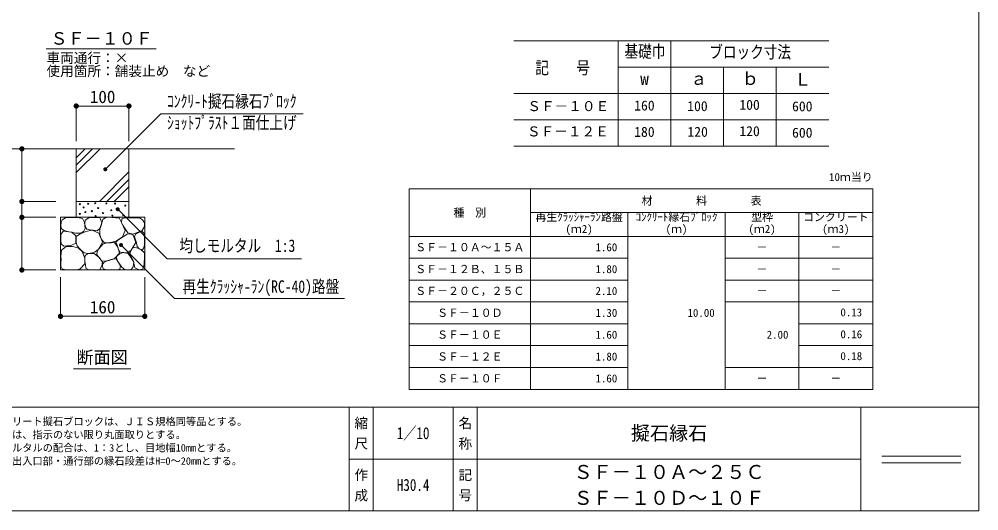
# Model space of a CAD drawing. Units: millimetres at full size, sheet at 1:10. Extents: x 179 to 2917, y 2156 to 4022.
# Drawn here: x 1095 to 2917, y 2156 to 3089 of the extents above; entities that cross this region are included whole.
import ezdxf
from ezdxf.enums import TextEntityAlignment as Align

# ---------------------------------------------------------------- set-up
doc = ezdxf.new("R2010")
doc.units = ezdxf.units.MM
doc.header["$LTSCALE"] = 10
doc.linetypes.add('USER1', pattern=[50, 37.5, -12.5])
for name, color, linetype, lineweight in [('0_2', 7, 'Continuous', 13), ('_0-0_', 7, 'Continuous', 13), ('ハッチ', 4, 'Continuous', 13), ('寸法', 1, 'Continuous', 13), ('本体', 7, 'Continuous', 13)]:
    doc.layers.add(name, color=color, linetype=linetype, lineweight=lineweight)
doc.styles.add('@ＭＳ ゴシック', font='')
doc.styles.add('ＭＳ ゴシック', font='')
doc.styles.get('@ＭＳ ゴシック').set_extended_font_data('@MS Gothic')
doc.styles.get('ＭＳ ゴシック').set_extended_font_data('MS Gothic')

# ---------------------------------------------------------------- blocks, each defined once
blk = doc.blocks.new('filled_dot')
at = {"color": 0, "linetype": 'Continuous', "lineweight": -2, "const_width": 1.25}
blk.add_lwpolyline([(-0.625, 0, 1), (0.625, 0, 1)], format="xyb", close=True, dxfattribs=at)

msp = doc.modelspace()

# ---------------------------------------------------------------- linework, layer by layer
at = {"layer": '0_2'}
for p, q in [((1835.82, 2766.86), (1835.82, 2386.36)), ((1835.82, 2766.86), (2715.82, 2766.86)), ((2065.82, 2766.86), (2065.82, 2386.36)), ((2715.82, 2766.86), (2715.82, 2386.36)), ((2065.82, 2721.86), (2715.82, 2721.86)), ((2250.82, 2721.86), (2250.82, 2386.36)), ((2435.82, 2721.86), (2435.82, 2386.36)), ((2575.82, 2721.86), (2575.82, 2386.36)), ((1835.82, 2676.86), (2715.82, 2676.86)), ((1835.82, 2635.36), (2250.82, 2635.36)), ((2435.82, 2635.36), (2715.82, 2635.36)), ((1835.82, 2593.86), (2250.82, 2593.86)), ((2435.82, 2593.86), (2715.82, 2593.86)), ((1835.82, 2552.36), (2250.82, 2552.36)), ((2435.82, 2552.36), (2715.82, 2552.36)), ((1835.82, 2510.86), (2250.82, 2510.86)), ((2575.82, 2510.86), (2715.82, 2510.86)), ((1835.82, 2469.36), (2250.82, 2469.36)), ((2575.82, 2469.36), (2715.82, 2469.36)), ((1835.82, 2427.86), (2250.82, 2427.86)), ((2435.82, 2427.86), (2715.82, 2427.86)), ((1835.82, 2386.36), (2715.82, 2386.36)), ((2693.43, 2254.06), (1721.48, 2254.06))]:
    msp.add_line(p, q, dxfattribs=at)
at = {"layer": '_0-0_', "color": 6}
msp.add_line((179.15, 2352.35), (2917.27, 2352.35), dxfattribs=at)
at = {"layer": '_0-0_'}
for p, q in [((1721.48, 2352.35), (1721.48, 2155.77)), ((1767.45, 2352.35), (1767.45, 2155.77)), ((1918.92, 2352.35), (1918.92, 2155.88)), ((1964.89, 2352.35), (1964.89, 2155.77)), ((2693.43, 2352.35), (2693.43, 2155.77)), ((2732.84, 2259.69), (2882.84, 2259.69)), ((2732.84, 2247.04), (2882.84, 2247.04))]:
    msp.add_line(p, q, dxfattribs=at)
at = {"layer": '_0-0_', "color": 6}
msp.add_lwpolyline([(2917.27, 3967.58), (179.15, 3967.58), (179.15, 2155.77), (2917.27, 2155.77)], close=True, dxfattribs=at)
at = {"layer": 'ハッチ'}
for p, q in [((1203.62, 2826.14), (1220.47, 2842.99)), ((1203.62, 2811.99), (1234.62, 2842.99)), ((1247.42, 2742.99), (1303.62, 2799.19)), ((1261.56, 2742.99), (1303.62, 2785.05))]:
    msp.add_line(p, q, dxfattribs=at)
at = {"layer": 'ハッチ', "linetype": 'USER1'}
for p, q in [((1203.62, 2797.85), (1248.76, 2842.99)), ((1275.7, 2742.99), (1303.62, 2770.91))]:
    msp.add_line(p, q, dxfattribs=at)
at = {"layer": 'ハッチ'}
for points in [[(1215.62, 2684.65), (1211.05, 2682.92), (1203.01, 2682.7), (1193.87, 2685.09), (1186.04, 2686.18), (1180.83, 2687.91), (1175.82, 2691.17), (1174.52, 2697.04), (1174.74, 2703.56), (1176.91, 2708.34), (1183.44, 2712.03), (1191.48, 2712.69), (1198.44, 2712.9), (1209.1, 2712.03), (1215.4, 2710.73), (1219.1, 2702.91), (1220.4, 2692.04), (1218.23, 2686.61)], [(1235.64, 2688.68), (1228.55, 2688.94), (1223.49, 2690.71), (1220.45, 2695.76), (1219.95, 2701.08), (1220.45, 2707.4), (1227.29, 2711.7), (1233.62, 2712.46), (1248.55, 2712.46), (1252.09, 2702.59), (1248.55, 2691.72), (1242.98, 2687.16)], [(1251.59, 2670.73), (1248.3, 2679.83), (1248.55, 2690.2), (1250.83, 2697.28), (1252.6, 2704.36), (1253.86, 2708.92), (1258.67, 2712.2), (1263.99, 2713.22), (1271.33, 2712.46), (1278.42, 2711.95), (1284.74, 2711.95), (1289.81, 2702.09), (1296.38, 2688.24), (1291.07, 2676.04), (1279.43, 2667.69), (1265.51, 2664.66), (1256.9, 2664.4)], [(1292.12, 2698.32), (1289.66, 2703.25), (1290.33, 2709.97), (1295.93, 2711.98), (1303.56, 2711.76), (1313.64, 2711.98), (1323.73, 2712.21), (1329.33, 2708.4), (1332.92, 2702.35), (1332.92, 2695.41), (1328.88, 2688.24), (1311.62, 2680.85), (1301.54, 2683.32), (1295.04, 2692.95)], [(1185.14, 2658.66), (1179.82, 2658.03), (1175.76, 2662.1), (1174.19, 2666.47), (1174.51, 2673.35), (1174.19, 2680.22), (1178.57, 2686.47), (1195.15, 2684.91), (1202.65, 2678.03), (1202.97, 2663.66), (1192.02, 2658.66)], [(1233.54, 2645.29), (1225.5, 2644.4), (1218.36, 2645.29), (1214.49, 2648.86), (1209.42, 2653.92), (1205.55, 2658.68), (1203.47, 2665.22), (1203.47, 2671.77), (1203.17, 2676.83), (1210.32, 2681.29), (1221.63, 2686.05), (1233.54, 2688.43), (1246.52, 2682.87), (1253.36, 2665.92), (1245.75, 2652.43), (1239.2, 2647.37)], [(1293.94, 2646.08), (1289.9, 2646.08), (1286.09, 2647.42), (1282.96, 2653.92), (1281.39, 2660.19), (1278.47, 2665.79), (1281.84, 2668.92), (1287.44, 2672.95), (1293.04, 2676.76), (1300.21, 2681.24), (1306.27, 2681.46), (1311.87, 2679), (1316.8, 2665.11), (1307.61, 2650.56), (1301.11, 2645.63)], [(1316.1, 2670.21), (1314.06, 2676.6), (1315.81, 2681.25), (1323.94, 2685.02), (1328.3, 2686.76), (1332.37, 2682.12), (1333.24, 2673.7), (1332.95, 2663.53), (1332.66, 2656.56), (1329.47, 2651.34), (1323.07, 2653.37), (1319, 2657.72), (1317.26, 2667.31)], [(1247.79, 2635.82), (1245.26, 2638.86), (1242.73, 2642.65), (1242.98, 2647.96), (1246.02, 2652.52), (1251.08, 2658.33), (1254.62, 2662.89), (1259.69, 2663.9), (1270.06, 2664.4), (1276.39, 2665.16), (1282.21, 2656.31), (1285.5, 2644.68), (1276.39, 2635.06), (1259.69, 2629.75), (1251.59, 2630.26)], [(1183.03, 2613.35), (1176.59, 2615.41), (1174.02, 2620.04), (1174.27, 2626.47), (1175.05, 2632.64), (1174.27, 2638.56), (1174.79, 2644.74), (1175.82, 2650.4), (1184.31, 2657.34), (1196.16, 2657.6), (1207.49, 2655.28), (1214.7, 2647.82), (1219.85, 2635.22), (1219.59, 2624.67), (1211.09, 2615.15), (1204.4, 2613.35), (1194.36, 2613.09)], [(1221, 2622.57), (1219.83, 2629.33), (1219.83, 2635.86), (1220.77, 2640.52), (1226.13, 2644.25), (1237.34, 2644.48), (1246.9, 2636.56), (1253.2, 2627.93), (1252.27, 2621.17), (1248.3, 2613.94), (1240.14, 2613.24), (1227.3, 2613.47), (1221.47, 2616.5)], [(1282.1, 2629.49), (1280.92, 2633.36), (1279.91, 2636.56), (1281.25, 2640.1), (1285.13, 2643.13), (1291.7, 2645.99), (1302.32, 2644.48), (1308.05, 2636.23), (1312.59, 2627.64), (1311.42, 2619.05), (1307.54, 2614.17), (1303.16, 2613.16), (1296.76, 2613.16), (1290.35, 2618.04), (1285.8, 2624.44)], [(1311.22, 2631.95), (1308.08, 2637.77), (1305.39, 2642.48), (1306.74, 2648.97), (1309.43, 2653.67), (1312.34, 2656.59), (1320.19, 2654.35), (1327.13, 2651.43), (1333.41, 2645.39), (1332.96, 2635.76), (1332.74, 2627.25), (1331.84, 2619.41), (1329.15, 2614.48), (1323.1, 2613.14), (1314.81, 2617.17), (1312.34, 2629.26)], [(1253.59, 2620.46), (1253.35, 2623.56), (1256.46, 2627.87), (1261, 2630.02), (1267.22, 2631.93), (1273.68, 2633.36), (1279.66, 2633.84), (1283.48, 2627.15), (1287.31, 2620.7), (1286.11, 2614.72), (1280.61, 2613.53), (1271.29, 2614), (1261.72, 2613.05), (1254.78, 2614.96)]]:
    msp.add_lwpolyline(points, close=True, dxfattribs=at)
for centre in [(1210.45, 2737.96), (1226.16, 2738.68), (1239.64, 2739.64), (1260.95, 2739.31), (1277.39, 2739.23), (1296.55, 2735.16), (1210.32, 2719.32), (1217.5, 2731.71), (1220.88, 2722.84), (1233.2, 2724.6), (1240.39, 2715.21), (1245.18, 2730.53), (1254.31, 2721.08), (1270.15, 2726.36), (1272.22, 2716.34), (1282.47, 2726.36), (1292.77, 2716.94)]:
    msp.add_circle(centre, 1, dxfattribs=at)
at = {"layer": '寸法', "color": 3}
for p, q in [((2034.57, 3048.32), (2632.28, 3048.32)), ((2232.28, 3048.3), (2232.28, 2848.32)), ((2332.28, 3048.31), (2332.28, 2848.33)), ((1146.43, 3032.69), (1355.61, 3032.69)), ((2232.28, 2998.32), (2632.28, 2998.32)), ((2432.28, 2998.33), (2432.28, 2848.33)), ((2532.28, 2998.33), (2532.28, 2848.33)), ((2034.57, 2948.32), (2632.28, 2948.32)), ((2034.57, 2898.32), (2632.28, 2898.32)), ((2034.57, 2848.32), (2632.28, 2848.32)), ((1198.42, 2425.34), (1307.31, 2425.34))]:
    msp.add_line(p, q, dxfattribs=at)
at = {"layer": '寸法'}
for p, q in [((1203.62, 2924.26), (1303.62, 2924.26)), ((1203.62, 2857.53), (1203.62, 2924.26)), ((1303.62, 2857.53), (1303.62, 2924.26)), ((1100.35, 2842.99), (1100.35, 2742.99)), ((1164.87, 2842.99), (1100.35, 2842.99)), ((1164.87, 2742.99), (1100.35, 2742.99)), ((1100.35, 2742.99), (1100.35, 2712.99)), ((1164.87, 2742.99), (1100.35, 2742.99)), ((1100.35, 2712.99), (1100.35, 2612.99)), ((1164.87, 2712.99), (1100.35, 2712.99)), ((1164.87, 2712.99), (1100.35, 2712.99)), ((1164.87, 2612.99), (1100.35, 2612.99)), ((1173.62, 2599.37), (1173.62, 2524.99)), ((1333.62, 2599.37), (1333.62, 2524.99)), ((1173.62, 2524.99), (1333.62, 2524.99))]:
    msp.add_line(p, q, dxfattribs=at)
for points in [[(1258.72, 2804.13), (1264.02, 2809.43), (1364.18, 2909.59), (1634.5, 2909.59)], [(1282.22, 2728.37), (1287.53, 2723.07), (1376.38, 2634.21), (1631.48, 2634.21)], [(1288.58, 2660.36), (1293.88, 2655.05), (1390.32, 2558.62), (1712.97, 2558.62)]]:
    msp.add_lwpolyline(points, dxfattribs=at)
at = {"layer": '本体'}
for p, q in [((969.19, 2842.99), (1504.3, 2842.99)), ((1203.62, 2842.99), (1203.62, 2712.99)), ((1303.62, 2842.99), (1303.62, 2712.99)), ((1203.62, 2742.99), (1303.62, 2742.99)), ((1173.62, 2712.99), (1333.62, 2712.99)), ((1173.62, 2712.99), (1173.62, 2612.99)), ((1333.62, 2712.99), (1333.62, 2612.99)), ((1173.62, 2612.99), (1333.62, 2612.99))]:
    msp.add_line(p, q, dxfattribs=at)

# ---------------------------------------------------------------- block references
at = {"layer": '寸法', "xscale": 4, "yscale": 4}
for p in [(1203.62, 2924.26), (1173.62, 2524.99)]:
    msp.add_blockref('filled_dot', p, dxfattribs=at)
at = {"layer": '寸法'}
for p, xscale, yscale, rotation in [((1303.62, 2924.26), 4, 4, 180), ((1100.35, 2842.99), 4, 4, 270), ((1258.72, 2804.13), 3, 3, 45), ((1100.35, 2742.99), 4, 4, 90), ((1100.35, 2742.99), 4, 4, 270), ((1282.22, 2728.37), 3, 3, 315), ((1100.35, 2712.99), 4, 4, 270), ((1100.35, 2712.99), 4, 4, 90), ((1288.58, 2660.36), 3, 3, 315), ((1100.35, 2612.99), 4, 4, 90), ((1333.62, 2524.99), 4, 4, 180)]:
    msp.add_blockref('filled_dot', p, dxfattribs=dict(at, xscale=xscale, yscale=yscale, rotation=rotation))

# ---------------------------------------------------------------- texts
at = {"layer": '_0-0_', "color": 3, "style": 'ＭＳ ゴシック'}
for s, p in [('車両通行：×', (1147.06, 3000.41)), ('使用箇所：舗装止め\u3000など', (1147.06, 2975.41))]:
    msp.add_text(s, height=18.99, dxfattribs=at).set_placement(p, align=Align.BOTTOM_LEFT)
at = {"layer": '_0-0_', "style": 'ＭＳ ゴシック'}
for s, p in [('10ｍ当り', (2715.82, 2789.36)), ('1.60', (2230.82, 2656.11)), ('1.80', (2230.82, 2614.61)), ('2.10', (2230.82, 2573.11)), ('1.30', (2230.82, 2531.61)), ('10.00', (2415.82, 2531.61)), ('0.13', (2695.82, 2532.49)), ('1.60', (2230.82, 2490.11)), ('2.00', (2555.82, 2490.11)), ('0.16', (2695.82, 2490.99)), ('1.80', (2230.82, 2448.61)), ('0.18', (2695.82, 2449.49)), ('1.60', (2230.82, 2407.11))]:
    msp.add_text(s, height=15.19, dxfattribs=at).set_placement(p, align=Align.MIDDLE_RIGHT)
for s, height, p in [('材\u3000\u3000\u3000\u3000料\u3000\u3000\u3000\u3000表', 15.19, (2390.82, 2744.36)), ('種\u3000別', 15.19, (1950.82, 2721.86)), ('ＳＦ－１０Ａ～１５Ａ', 15.19, (1950.82, 2656.11)), ('－', 15.19, (2505.82, 2656.11)), ('－', 15.19, (2645.82, 2656.11)), ('ＳＦ－１２Ｂ、１５Ｂ', 15.19, (1950.82, 2614.61)), ('－', 15.19, (2505.82, 2614.61)), ('－', 15.19, (2645.82, 2614.61)), ('ＳＦ－２０Ｃ，２５Ｃ', 15.19, (1950.82, 2573.11)), ('－', 15.19, (2505.82, 2573.11)), ('－', 15.19, (2645.82, 2573.11)), ('ＳＦ－１０Ｄ', 15.19, (1950.82, 2531.61)), ('ＳＦ－１０Ｅ', 15.19, (1950.82, 2490.11)), ('ＳＦ－１２Ｅ', 15.19, (1950.82, 2448.61)), ('ＳＦ－１０Ｆ', 15.19, (1950.82, 2407.11)), ('－', 15.19, (2505.82, 2407.11)), ('－', 15.19, (2645.82, 2407.11)), ('擬石縁石', 26.58, (2329.16, 2303.2)), ('ＳＦ－１０Ａ～２５Ｃ', 26.58, (2329.16, 2229.49)), ('ＳＦ－１０Ｄ～１０Ｆ', 26.58, (2329.16, 2180.34))]:
    msp.add_text(s, height=height, dxfattribs=at).set_placement(p, align=Align.MIDDLE_CENTER)
for s, height, p in [('再生ｸﾗｯｼｬｰﾗﾝ路盤', 15.19, (2075.44, 2721.03)), ('ｺﾝｸﾘｰﾄ縁石ﾌﾞﾛｯｸ', 15.19, (2265.62, 2721.03)), ('型枠', 15.19, (2485.1, 2721.03)), ('コンクリート', 15.19, (2583.66, 2721.03)), ('(ｍ2)', 15.19, (2132.42, 2698.41)), ('(ｍ)', 15.19, (2322.6, 2698.41)), ('(ｍ2)', 15.19, (2479.92, 2698.41)), ('(ｍ3)', 15.19, (2619.92, 2698.41)), ('○コンクリート擬石ブロックは、ＪＩＳ規格同等品とする。', 14.24, (1003.91, 2332.43)), ('○面取りは、指示のない限り丸面取りとする。', 14.24, (1003.91, 2307.43)), ('○目地モルタルの配合は、1：3とし、目地幅10mmとする。', 14.24, (1003.91, 2282.43)), ('○主要な出入口部・通行部の縁石段差はH=0～20mmとする。', 14.24, (1003.91, 2257.43))]:
    msp.add_text(s, height=height, dxfattribs=at).set_placement(p, align=Align.TOP_LEFT)
at = {"layer": '_0-0_', "style": '@ＭＳ ゴシック'}
for s, p in [(' 縮 尺 ', (1744.47, 2303.2)), ('名 称', (1941.9, 2303.2)), ('作 成', (1744.47, 2204.91)), ('記 号', (1941.9, 2204.91))]:
    msp.add_text(s, height=18.99, rotation=270, dxfattribs=at).set_placement(p, align=Align.MIDDLE_CENTER)
at = {"layer": '_0-0_', "style": 'ＭＳ ゴシック', "width": 0.8}
for s, p in [('1／10', (1843.19, 2303.2)), ('H30.4', (1843.19, 2204.91))]:
    msp.add_text(s, height=22.79, dxfattribs=at).set_placement(p, align=Align.MIDDLE_CENTER)
at = {"layer": '寸法', "color": 3, "style": 'ＭＳ ゴシック'}
for s, height, p in [('ＳＦ－１０Ｆ', 23.74, (1154.63, 3033.6)), ('ｂ', 23.74, (2467.24, 2957.32)), ('w', 23.74, (2274.49, 2957.11)), ('ａ', 23.74, (2369.23, 2957.32)), ('Ｌ', 23.74, (2566.77, 2955.9)), ('ＳＦ－１０Ｅ', 18.99, (2060.02, 2908.89)), ('160', 18.99, (2263.01, 2910.02)), ('100', 18.99, (2462.67, 2911.39)), ('100', 18.99, (2363.71, 2908.87)), ('600', 18.99, (2562.72, 2908.46)), ('ＳＦ－１２Ｅ', 18.99, (2059.28, 2860.87)), ('180', 18.99, (2263.01, 2860.02)), ('120', 18.99, (2364.04, 2860.1)), ('120', 18.99, (2462.67, 2861.39)), ('600', 18.99, (2562.72, 2858.46)), ('断面図', 23.74, (1204.08, 2428.33))]:
    msp.add_text(s, height=height, dxfattribs=at).set_placement(p, align=Align.BOTTOM_LEFT)
at = {"layer": '寸法', "color": 3, "style": 'ＭＳ ゴシック', "width": 0.8}
for s, p in [('基礎巾', (2244.52, 3009.1)), ('ブロック寸法', (2405.37, 3007.87)), ('記\u3000\u3000号', (2075.24, 2977.97)), ('ｺﾝｸﾘ-ﾄ擬石縁石ﾌﾞﾛｯｸ', (1375.84, 2914.36)), ('ｼｮｯﾄﾌﾟﾗｽﾄ１面仕上げ', (1375.96, 2873.57)), ('均しモルタル\u30001:3', (1399.37, 2640.11)), ('再生ｸﾗｯｼｬ-ﾗﾝ(RC-40)路盤', (1405.28, 2562.5))]:
    msp.add_text(s, height=23.74, dxfattribs=at).set_placement(p, align=Align.BOTTOM_LEFT)
at = {"layer": '寸法', "style": 'ＭＳ ゴシック'}
for s, p in [('100', (1253.62, 2941.76)), ('160', (1253.62, 2542.49))]:
    msp.add_text(s, height=23.74, dxfattribs=at).set_placement(p, align=Align.MIDDLE_CENTER)

doc.saveas('drawing.dxf')
